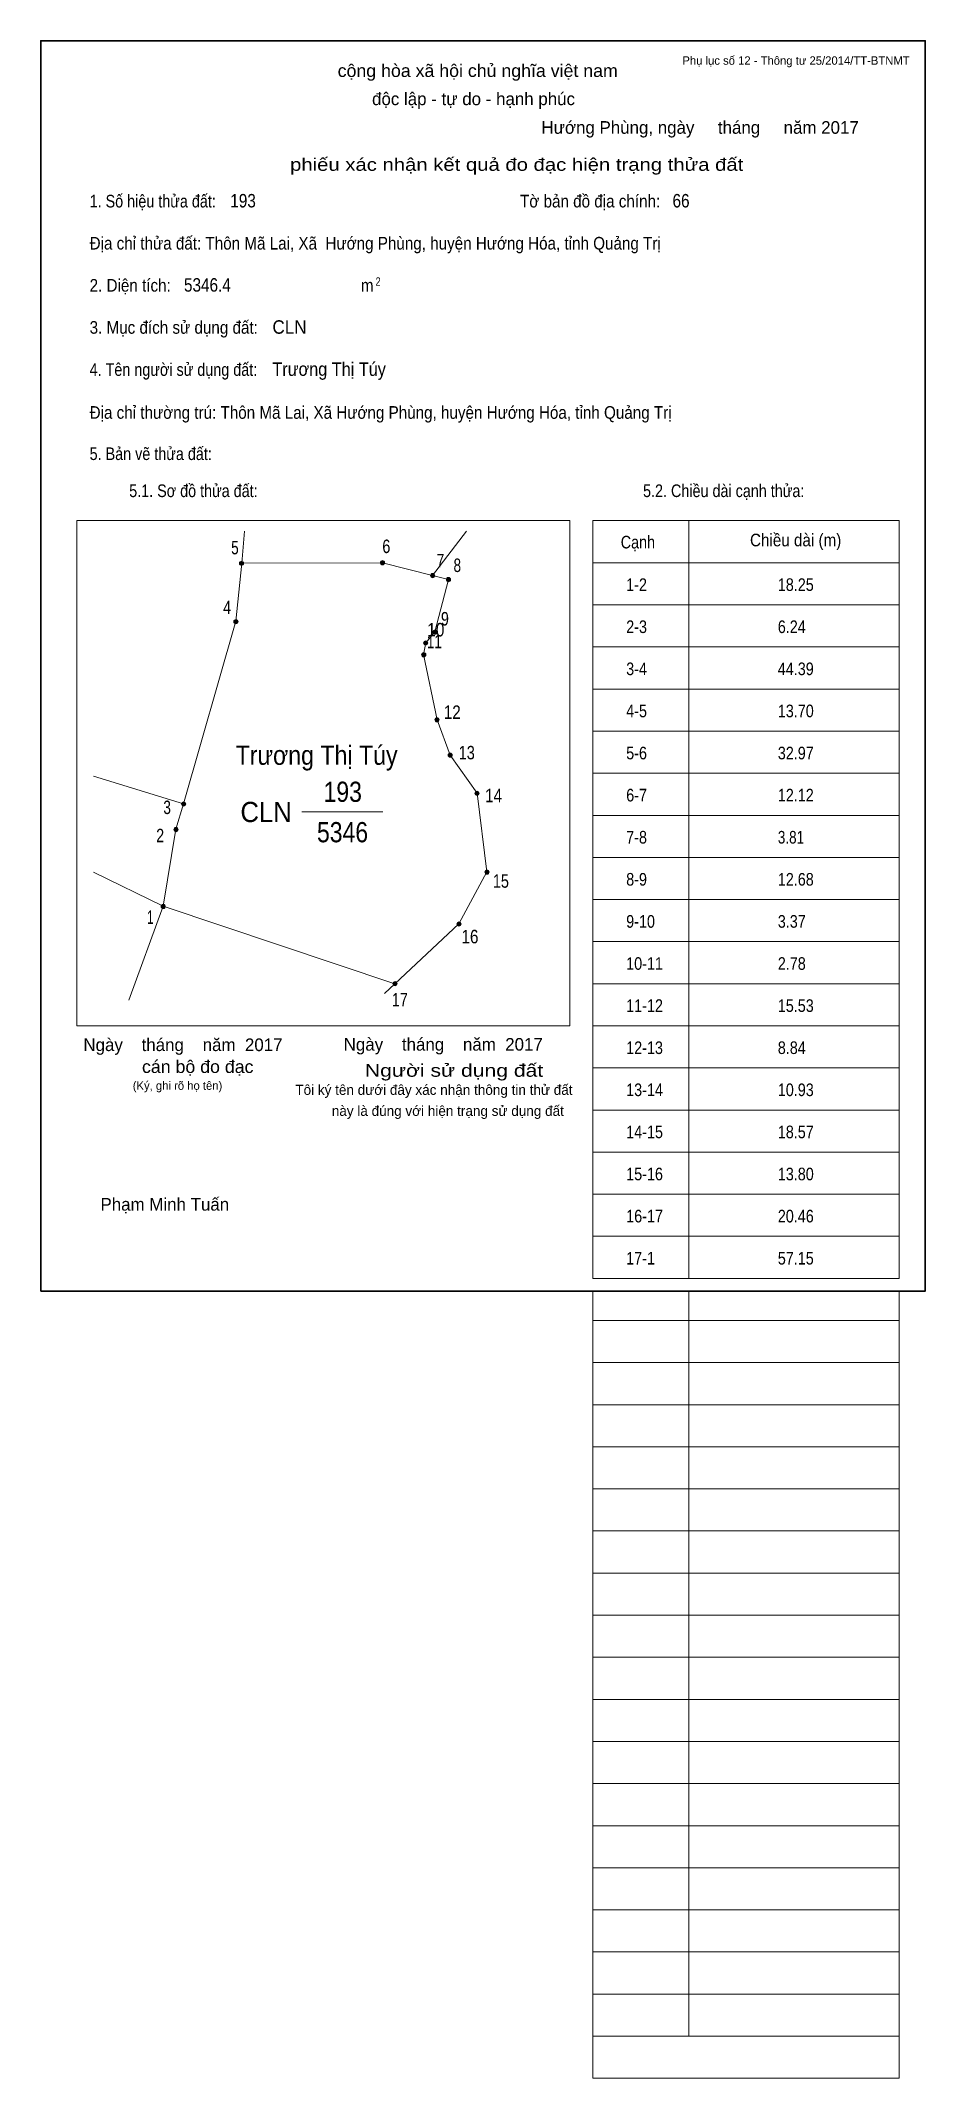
# Model space of a CAD drawing. Header units: centimetres. Extents: x 0 to 21, y -18.7 to 29.7.
import ezdxf
from ezdxf.enums import TextEntityAlignment as Align

# ---------------------------------------------------------------- set-up
doc = ezdxf.new("R2010")
doc.units = ezdxf.units.CM
doc.header["$LTSCALE"] = 0.12
for name, color, linetype in [('2', 7, 'Continuous'), ('30', 7, 'Continuous'), ('34', 7, 'Continuous')]:
    doc.layers.add(name, color=color, linetype=linetype)
for name, color, linetype, lineweight in [('32', 7, 'Continuous', 13), ('33', 7, 'Continuous', 13), ('6', 7, 'Continuous', 13), ('63', 7, 'Continuous', 13)]:
    doc.layers.add(name, color=color, linetype=linetype, lineweight=lineweight)

msp = doc.modelspace()

# ---------------------------------------------------------------- hatches: boundary and pattern name
at = {"layer": '32'}
for points in [[(4.8162, 17.2858, 1), (4.7162, 17.2858, 1)], [(8.1635, 17.3, 1), (8.0635, 17.3, 1)], [(9.3553, 16.9954, 1), (9.2553, 16.9954, 1)], [(9.7299, 16.9, 1), (9.6299, 16.9, 1)], [(4.6832, 15.901, 1), (4.5832, 15.901, 1)], [(9.4112, 15.6533, 1), (9.3112, 15.6533, 1)], [(9.1431, 15.1152, 1), (9.0431, 15.1152, 1)], [(9.1878, 15.3944, 1), (9.0878, 15.3944, 1)], [(9.4569, 13.5701, 1), (9.3569, 13.5701, 1)], [(9.7706, 12.7294, 1), (9.6706, 12.7294, 1)], [(3.4426, 11.569, 1), (3.3426, 11.569, 1)], [(10.4081, 11.8218, 1), (10.3081, 11.8218, 1)], [(3.2619, 10.9619, 1), (3.1619, 10.9619, 1)], [(10.6437, 9.9518, 1), (10.5437, 9.9518, 1)], [(2.9574, 9.1345, 1), (2.8574, 9.1345, 1)], [(9.9797, 8.7183, 1), (9.8797, 8.7183, 1)], [(8.4619, 7.3, 1), (8.3619, 7.3, 1)]]:
    msp.add_hatch(color=256, dxfattribs=at).paths.add_polyline_path(points)

# ---------------------------------------------------------------- linework, layer by layer
for centre in [(4.7662, 17.2858), (8.1135, 17.3), (9.3053, 16.9954), (9.6799, 16.9), (4.6332, 15.901), (9.3612, 15.6533), (9.0931, 15.1152), (9.1378, 15.3944), (9.4069, 13.5701), (9.7206, 12.7294), (3.3926, 11.569), (10.3581, 11.8218), (3.2119, 10.9619), (10.5937, 9.9518), (2.9074, 9.1345), (9.9297, 8.7183), (8.4119, 7.3)]:
    msp.add_circle(centre, 0.05, dxfattribs=at)
at = {"layer": '33'}
msp.add_line((6.2, 11.38), (8.12, 11.38), dxfattribs=at)
at = {"layer": '6'}
for p, q in [((4.77, 17.29), (4.84, 18.05)), ((10.11, 18.05), (9.3, 17)), ((1.25, 12.23), (3.39, 11.57)), ((2.91, 9.14), (8.41, 7.3)), ((8.41, 7.3), (8.16, 7.07))]:
    msp.add_line(p, q, dxfattribs=at)
for points in [[(3.39, 11.57), (4.63, 15.91), (4.77, 17.29)], [(4.77, 17.29), (8.11, 17.3), (9.3, 17)], [(9.3, 17), (9.68, 16.9), (9.36, 15.66)], [(9.36, 15.66), (9.14, 15.4), (9.09, 15.12)], [(8.41, 7.3), (9.93, 8.72), (10.59, 9.96), (10.36, 11.83), (9.72, 12.73), (9.41, 13.57), (9.09, 15.12)], [(3.39, 11.57), (3.21, 10.97), (2.91, 9.14)], [(2.09, 6.91), (2.91, 9.14), (1.25, 9.95)]]:
    msp.add_lwpolyline(points, dxfattribs=at)
at = {"layer": '63'}
for p, q in [((0.86, 18.3), (12.56, 18.3)), ((0.86, 6.3), (0.86, 18.3)), ((12.56, 6.3), (12.56, 18.3)), ((13.11, 18.3), (20.38, 18.3)), ((13.11, 0.3), (13.11, 18.3)), ((15.39, 0.3), (15.39, 18.3)), ((20.38, 0.3), (20.38, 18.3)), ((13.11, 17.3), (20.38, 17.3)), ((13.11, 16.3), (20.38, 16.3)), ((13.11, 15.3), (20.38, 15.3)), ((13.11, 14.3), (20.38, 14.3)), ((13.11, 13.3), (20.38, 13.3)), ((13.11, 12.3), (20.38, 12.3)), ((13.11, 11.3), (20.38, 11.3)), ((13.11, 10.3), (20.38, 10.3)), ((13.11, 9.3), (20.38, 9.3)), ((13.11, 8.3), (20.38, 8.3)), ((13.11, 7.3), (20.38, 7.3)), ((0.86, 6.3), (12.56, 6.3)), ((13.11, 6.3), (20.38, 6.3)), ((13.11, 5.3), (20.38, 5.3)), ((13.11, 4.3), (20.38, 4.3)), ((13.11, 3.3), (20.38, 3.3)), ((13.11, 2.3), (20.38, 2.3)), ((13.11, 1.3), (20.38, 1.3)), ((13.11, 0.3), (20.38, 0.3)), ((13.11, -18.7), (13.11, 0)), ((15.39, -17.7), (15.39, 0)), ((20.38, -18.7), (20.38, 0)), ((13.11, -0.7), (20.38, -0.7)), ((13.11, -0.7), (20.38, -0.7)), ((13.11, -1.7), (20.38, -1.7)), ((13.11, -2.7), (20.38, -2.7)), ((13.11, -3.7), (20.38, -3.7)), ((13.11, -4.7), (20.38, -4.7)), ((13.11, -5.7), (20.38, -5.7)), ((13.11, -6.7), (20.38, -6.7)), ((13.11, -7.7), (20.38, -7.7)), ((13.11, -8.7), (20.38, -8.7)), ((13.11, -9.7), (20.38, -9.7)), ((13.11, -10.7), (20.38, -10.7)), ((13.11, -11.7), (20.38, -11.7)), ((13.11, -12.7), (20.38, -12.7)), ((13.11, -13.7), (20.38, -13.7)), ((13.11, -14.7), (20.38, -14.7)), ((13.11, -15.7), (20.38, -15.7)), ((13.11, -16.7), (20.38, -16.7)), ((13.11, -17.7), (20.38, -17.7)), ((13.11, -18.7), (20.38, -18.7))]:
    msp.add_line(p, q, dxfattribs=at)
at = {"layer": '63', "lineweight": 35}
msp.add_lwpolyline([(0, 0), (0, 29.7), (21, 29.7), (21, 0)], close=True, dxfattribs=at)

# ---------------------------------------------------------------- texts
at = {"layer": '2', "width": 0.9}
msp.add_text('Trương Thị Túy', height=0.4568, dxfattribs=at).set_placement((6.55, 12.5), align=Align.CENTER)
at = {"layer": '30'}
for s, width, p in [('1-2', 0.85, (13.9, 16.63)), ('18.25', 0.85, (17.5, 16.63)), ('2-3', 0.85, (13.9, 15.63)), ('6.24', 0.85, (17.5, 15.63)), ('3-4', 0.85, (13.9, 14.63)), ('44.39', 0.85, (17.5, 14.63)), ('4-5', 0.85, (13.9, 13.63)), ('13.70', 0.85, (17.5, 13.63)), ('5-6', 0.85, (13.9, 12.63)), ('32.97', 0.85, (17.5, 12.63)), ('6-7', 0.85, (13.9, 11.63)), ('12.12', 0.85, (17.5, 11.63)), ('7-8', 0.85, (13.9, 10.63)), ('3.81', 0.8, (17.5, 10.63)), ('8-9', 0.85, (13.9, 9.63)), ('12.68', 0.85, (17.5, 9.63)), ('9-10', 0.85, (13.9, 8.63)), ('3.37', 0.85, (17.5, 8.63)), ('10-11', 0.85, (13.9, 7.63)), ('2.78', 0.85, (17.5, 7.63)), ('11-12', 0.85, (13.9, 6.63)), ('15.53', 0.85, (17.5, 6.63)), ('12-13', 0.85, (13.9, 5.63)), ('8.84', 0.85, (17.5, 5.63)), ('13-14', 0.85, (13.9, 4.63)), ('10.93', 0.85, (17.5, 4.63)), ('14-15', 0.85, (13.9, 3.63)), ('18.57', 0.85, (17.5, 3.63)), ('15-16', 0.85, (13.9, 2.63)), ('13.80', 0.85, (17.5, 2.63)), ('16-17', 0.85, (13.9, 1.63)), ('20.46', 0.85, (17.5, 1.63)), ('17-1', 0.85, (13.9, 0.63)), ('57.15', 0.85, (17.5, 0.63))]:
    msp.add_text(s, height=0.3, dxfattribs=dict(at, width=width)).set_placement(p)
at = {"layer": '32'}
for s, width, p in [('5', 0.75, (4.61, 17.5)), ('6', 0.8, (8.205, 17.53)), ('7', 0.75, (9.49, 17.19)), ('8', 0.75, (9.89, 17.08)), ('4', 0.8, (4.425, 16.08)), ('9', 0.8, (9.595, 15.81)), ('11', 0.75, (9.345, 15.27)), ('10', 0.85, (9.38, 15.55)), ('12', 0.85, (9.77, 13.59)), ('13', 0.8, (10.115, 12.63)), ('3', 0.75, (3, 11.33)), ('14', 0.85, (10.75, 11.61)), ('2', 0.8, (2.835, 10.66)), ('15', 0.8, (10.925, 9.58)), ('1', 0.65, (2.6, 8.72)), ('16', 0.85, (10.19, 8.26)), ('17', 0.8, (8.525, 6.76))]:
    msp.add_text(s, height=0.32, dxfattribs=dict(at, width=width)).set_placement(p, align=Align.CENTER)
at = {"layer": '33', "width": 0.85}
for s, p in [('193', (7.17, 11.62)), ('5346', (7.165, 10.66))]:
    msp.add_text(s, height=0.4799, dxfattribs=at).set_placement(p, align=Align.CENTER)
at = {"layer": '33', "width": 0.95}
msp.add_text('CLN', height=0.4799, dxfattribs=at).set_placement((5.96, 11.14), align=Align.RIGHT)
at = {"layer": '34'}
for s, width, p in [('193', 0.85, (4.5, 25.74)), ('66', 0.85, (15, 25.74)), ('5346.4', 0.85, (3.4, 23.74)), ('CLN', 0.95, (5.5, 22.74)), ('Trương Thị Túy', 0.9, (5.5, 21.74))]:
    msp.add_text(s, height=0.32, dxfattribs=dict(at, width=width)).set_placement(p)
at = {"layer": '63', "width": 1.05}
msp.add_text('cộng hòa xã hội chủ nghĩa việt nam', height=0.3, dxfattribs=at).set_placement((10.375, 28.84), align=Align.CENTER)
at = {"layer": '63'}
for s, height, p in [('Phụ lục số 12 - Thông tư 25/2014/TT-BTNMT', 0.2, (20.63, 29.13)), ('Ngày    tháng    năm  2017', 0.3, (5.74, 5.7)), ('Ngày    tháng    năm  2017', 0.3, (11.92, 5.71)), ('(Ký, ghi rõ họ tên)', 0.2, (4.31, 4.78))]:
    msp.add_text(s, height=height, dxfattribs=at).set_placement(p, align=Align.RIGHT)
for s, height, p in [('độc lập - tự do - hạnh phúc', 0.3, (10.275, 28.17)), ('Hướng Phùng, ngày     tháng     năm 2017', 0.3, (15.655, 27.49)), ('Tôi ký tên dưới đây xác nhận thông tin thử đất', 0.24, (9.335, 4.66)), ('này là đúng với hiện trạng sử dụng đất', 0.24, (9.665, 4.16)), ('Phạm Minh Tuấn', 0.3, (2.945, 1.91))]:
    msp.add_text(s, height=height, dxfattribs=at).set_placement(p, align=Align.CENTER)
for s, width, p in [('phiếu xác nhận kết quả đo đạc hiện trạng thửa đất', 1.2, (16.68, 26.61)), ('cán bộ đo đạc', 1.05, (5.05, 5.18)), ('Người sử dụng đất', 1.25, (11.93, 5.09))]:
    msp.add_text(s, height=0.3, dxfattribs=dict(at, width=width)).set_placement(p, align=Align.RIGHT)
for s, height, width, p in [('1. Số hiệu thửa đất:', 0.3, 0.85, (1.16, 25.74)), ('Tờ bản đồ địa chính:', 0.3, 0.9, (11.38, 25.74)), ('Địa chỉ thửa đất: Thôn Mã Lai, Xã  Hướng Phùng, huyện Hướng Hóa, tỉnh Quảng Trị', 0.3, 0.9, (1.16, 24.74)), ('2. Diện tích:', 0.3, 0.9, (1.16, 23.74)), ('m', 0.3, 0.9, (7.6, 23.74)), ('2', 0.2, 0.8, (7.95, 23.88)), ('3. Mục đích sử dụng đất:', 0.3, 0.9, (1.16, 22.74)), ('4. Tên người sử dụng đất:', 0.3, 0.85, (1.16, 21.74)), ('Địa chỉ thường trú: Thôn Mã Lai, Xã Hướng Phùng, huyện Hướng Hóa, tỉnh Quảng Trị', 0.3, 0.9, (1.16, 20.72)), ('5. Bản vẽ thửa đất:', 0.3, 0.85, (1.16, 19.74)), ('5.1. Sơ đồ thửa đất:', 0.3, 0.85, (2.1, 18.86)), ('5.2. Chiều dài cạnh thửa:', 0.3, 0.85, (14.3, 18.86)), ('Cạnh', 0.3, 0.85, (13.77, 17.64)), ('Chiều dài (m)', 0.3, 0.9, (16.84, 17.69))]:
    msp.add_text(s, height=height, dxfattribs=dict(at, width=width)).set_placement(p)

doc.saveas('drawing.dxf')
